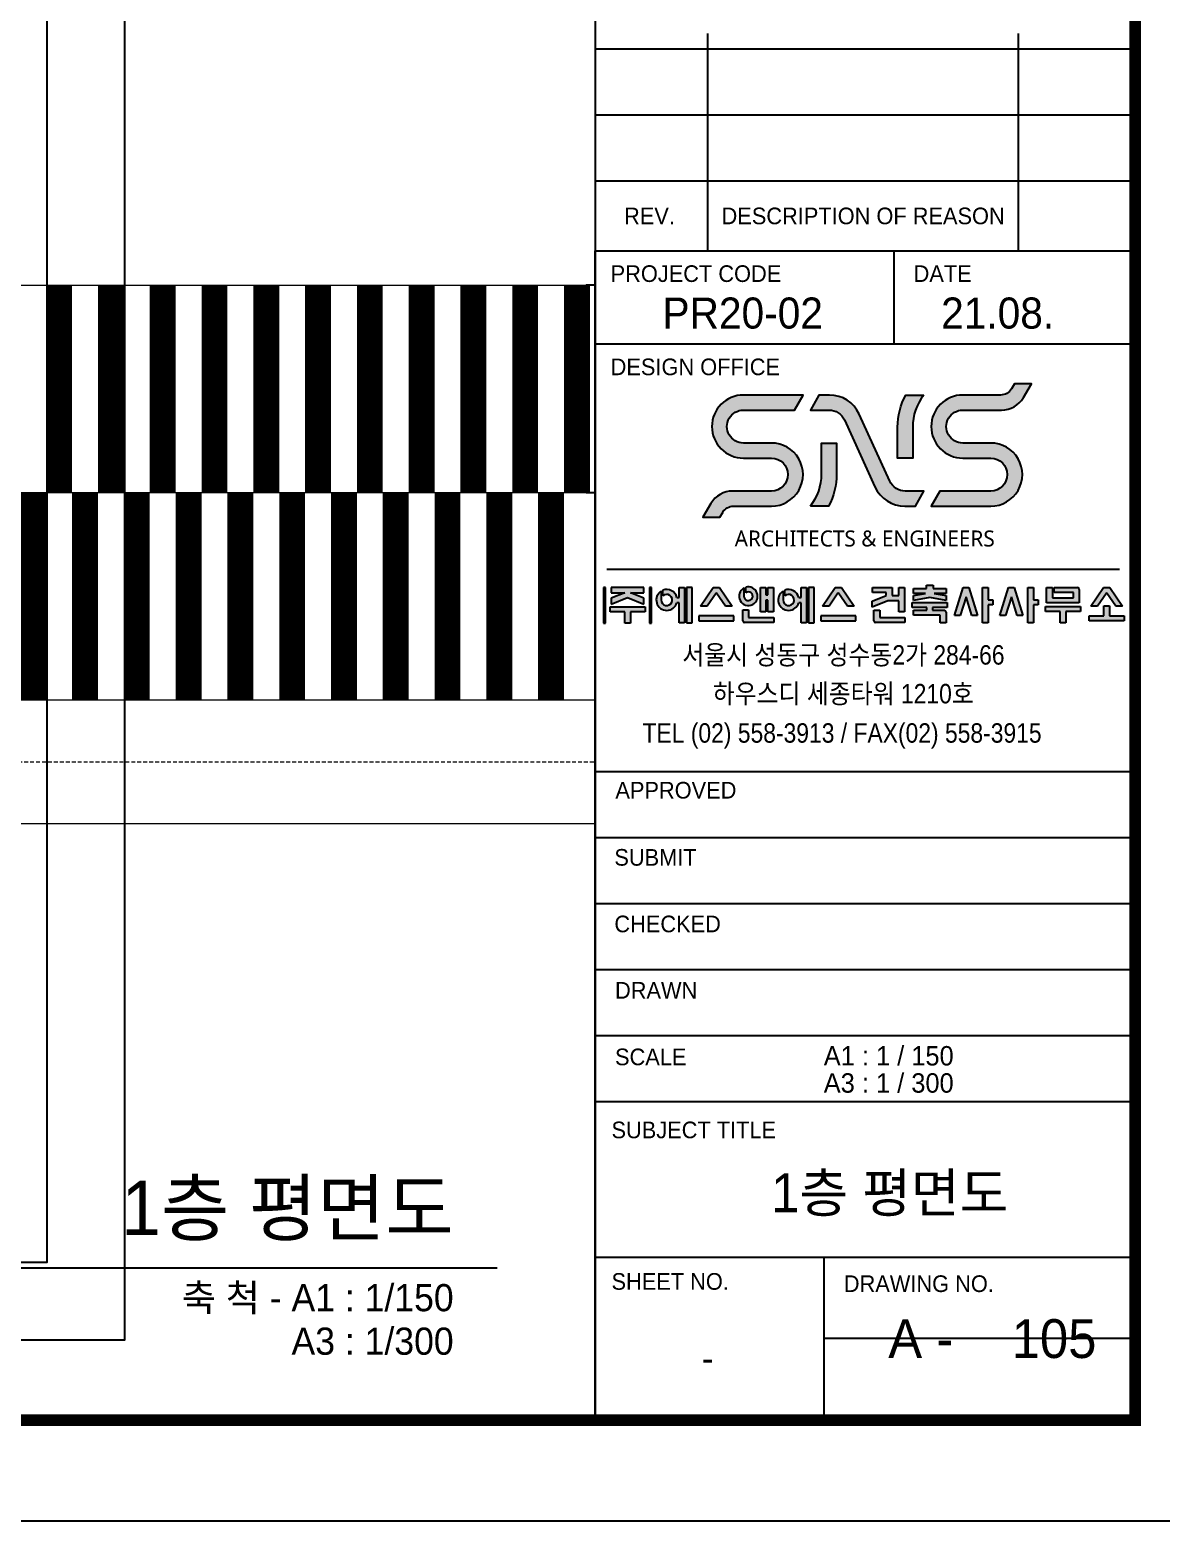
# Model space of a CAD drawing. Header units: millimetres. Extents: x -223175 to 287756, y -120611 to 352956.
# Drawn here: x 185787 to 207632, y 235212 to 264004 of the extents above; entities that cross this region are included whole.
import ezdxf
from ezdxf.enums import TextEntityAlignment as Align

# ---------------------------------------------------------------- set-up
doc = ezdxf.new("R2010")
doc.units = ezdxf.units.MM
doc.header["$LTSCALE"] = 50
doc.linetypes.add('XREF 평면도$0$HID', pattern=[2.3, 1.5, -0.8])
doc.layers.get('DEFPOINTS').update_dxf_attribs({"color": 108})
for name, color, linetype in [('FO_TIT', 2, 'Continuous'), ('FORM$0$F_HAT', 8, 'Continuous'), ('FORM$0$FO_OUT', 1, 'Continuous'), ('FORM$0$FO_TIT', 2, 'Continuous'), ('FORM$0$Form', 7, 'Continuous'), ('FORM$0$TEX', 3, 'Continuous'), ('FORM$0$실-1', 191, 'Continuous'), ('TEX', 3, 'Continuous'), ('TITLE', 3, 'Continuous')]:
    doc.layers.add(name, color=color, linetype=linetype)
for name, color, linetype, lineweight in [('XREF 평면도$0$▶노면표시 - 자전거횡단도(실선)', 7, 'Continuous', 9), ('XREF 평면도$0$▶노면표시 - 자전거횡단도(파선)', 7, 'Continuous', 9), ('XREF 평면도$0$▶노면표시 - 횡단보도(흰색)', 7, 'Continuous', 9)]:
    doc.layers.add(name, color=color, linetype=linetype, lineweight=lineweight)
doc.styles.add('FORM$0$songdoh', font='')
doc.styles.add('FORM$0$돋움', font='gulim.ttc')
doc.styles.add('FORM$0$맑은 고딕', font='malgun.ttf')
doc.styles.add('FORM$0$울릉도L', font='gulim.ttc')
doc.styles.add('돋움', font='gulim.ttc')
doc.styles.get('FORM$0$songdoh').set_extended_font_data('Dotum')

# ---------------------------------------------------------------- blocks, each defined once
blk = doc.blocks.new('FORM')
at = {"layer": 'FORM$0$Form'}
h = blk.add_hatch(color=7, dxfattribs=at)
h.dxf.hatch_style = 1
edge = h.paths.add_edge_path()
edge.add_arc((808.434423710911, 134.7067861273749), 2.11921229388473, 269.9999991839631, 89.99997257946131, ccw=False)
edge.add_line((808.4344236807281, 132.5875738334901), (801.8538544186677, 132.5875738335003))
edge.add_line((801.8538544186677, 132.5875738335003), (800.7676606955093, 130.6450117423642))
edge.add_line((800.7676606955093, 130.6450117423642), (808.4344149755536, 130.6450117424297))
edge.add_arc((808.4344265143263, 134.706786127397), 4.061774384983628, 269.9998372329627, 89.99999811004531)
edge.add_line((808.4344266483077, 138.7685605123806), (804.8294442657605, 138.7685605123754))
edge.add_arc((804.8294335044573, 140.8877728062566), 2.119212293908457, 90.0000269090695, 270.0002909464289, ccw=False)
edge.add_line((804.8294325091653, 143.0069851001651), (809.8217550485961, 143.0069851001701))
edge.add_arc((809.8217550486012, 146.2655662696532), 3.258581169483052, 269.99999999991, 329.4288690156487)
edge.add_line((812.6273882316451, 144.6082269319459), (813.6746040736523, 146.3810102415162))
edge.add_line((813.6746040736523, 146.3810102415162), (811.476444223352, 146.3810102415162))
edge.add_line((811.476444223352, 146.3810102415162), (811.1037941237171, 145.7501681071412))
edge.add_arc((809.7009775321998, 146.5788377759816), 1.629290584730645, 270.00000000009993, 329.42886901596927, ccw=False)
edge.add_line((809.7009775322026, 144.9495471912508), (804.8294350805025, 144.9495471912508))
edge.add_arc((804.8294350805025, 140.8877728062578), 4.061774384993129, 90, 270)
edge.add_line((804.8294350805025, 136.8259984212643), (808.4344247251207, 136.8259984212593))
edge = h.paths.add_edge_path(flags=17)
edge.add_arc((805.0411274380314, 140.8141252724674), 6.663106170091281, 141.6367665546199, 180.000000000001)
edge.add_line((798.3780212679401, 140.8141252724674), (798.3780212679401, 136.8259984212543))
edge.add_line((798.3780212679401, 136.8259984212543), (796.4354724134457, 136.8259984212543))
edge.add_line((796.4354724134457, 136.8259984212543), (796.4354724134457, 140.8141252724674))
edge.add_arc((805.0411274380249, 140.8141252724854), 8.605655024579164, 151.2788648380778, 180, ccw=False)
edge.add_line((797.494235100384, 144.9495471912408), (799.8166399619588, 144.9495471912408))
edge = h.paths.add_edge_path()
edge.add_arc((797.4111034739672, 134.7599612798715), 2.172387446371119, 204.5123914048892, 269.99999999851576, ccw=False)
edge.add_line((795.4345099114987, 133.8586593848559), (791.5029686285684, 142.480697387633))
edge.add_arc((787.6637993268437, 140.7300842960833), 4.219462895157428, 24.5123914061433, 90.00000000007873)
edge.add_line((787.663799326838, 144.9495471912408), (786.2993006498136, 144.9495471912408))
edge.add_line((786.2993006498136, 144.9495471912408), (785.2131069266557, 143.007144509713))
edge.add_line((785.2131069266557, 143.007144509713), (787.6175650270923, 143.007144509713))
edge.add_arc((787.6158056656816, 140.8346136868531), 2.172531535243822, 24.515753537366493, 89.95360067605338, ccw=False)
edge.add_line((789.5924774349578, 141.7360913561135), (793.5243012134586, 133.1137999992022))
edge.add_arc((797.3634424499821, 134.8644746374446), 4.219462895080453, 204.5133099330864, 270.0000000007286)
edge.add_line((797.3634424500358, 130.6450117423642), (798.7304462388007, 130.6450117423642))
edge.add_line((798.7304462388007, 130.6450117423642), (799.8166399619588, 132.5875738335003))
edge.add_line((799.8166399619588, 132.5875738335003), (797.411103473911, 132.5875738335003))
edge = h.paths.add_edge_path(flags=17)
edge.add_arc((779.9886194505832, 134.7804336611475), 6.663106170091297, 321.6367665546165, 359.9999999999978)
edge.add_line((786.6517256206746, 134.7804336611473), (786.6517256206746, 138.7685605123604))
edge.add_line((786.6517256206746, 138.7685605123604), (788.5942744751687, 138.7685605123604))
edge.add_line((788.5942744751687, 138.7685605123604), (788.5942744751687, 134.7804336611473))
edge.add_arc((779.9886194505896, 134.7804336611293), 8.60565502457905, 331.2788648380777, 360, ccw=False)
edge.add_line((787.5355117882305, 130.6450117423742), (785.2131069266557, 130.6450117423742))
edge = h.paths.add_edge_path()
edge.add_line((780.2003222068812, 132.5875738334801), (775.2047666413712, 132.5875738334953))
edge.add_arc((775.2047666413695, 129.328992664025), 3.258581169470177, 89.99999999997002, 149.3874013830196)
edge.add_line((772.4003336869537, 130.988362135304), (771.3506994848892, 129.2144179973027))
edge.add_line((771.3506994848892, 129.2144179973027), (773.5493438295728, 129.2144179973027))
edge.add_line((773.5493438295728, 129.2144179973027), (773.923509479481, 129.8467801668653))
edge.add_arc((775.3257259566777, 129.0170954312), 1.629290584738623, 89.9838461644182, 149.3874013820362, ccw=False)
edge.add_line((775.3261853149777, 130.6463859511834), (780.2003747494584, 130.6450117337806))
edge.add_arc((780.2003534222063, 134.7067861230967), 4.061774389372063, 270.0003008442652, 90.00039846569548)
edge.add_line((780.2003251744406, 138.7685605123704), (776.5953427918935, 138.7685605123654))
edge.add_arc((776.5953320305903, 140.8877728062466), 2.119212293908486, 90.00002690907257, 270.00029094643196, ccw=False)
edge.add_line((776.5953310352982, 143.0069851001547), (783.1759057065688, 143.0071401173295))
edge.add_line((783.1759057065688, 143.0071401173295), (784.2620994297267, 144.9495471912408))
edge.add_line((784.2620994297267, 144.9495471912408), (776.5953336066354, 144.9495471912408))
edge.add_arc((776.5953336066354, 140.8877728062475), 4.061774384993129, 90, 270)
edge.add_line((776.5953336066354, 136.8259984212543), (780.2003231414549, 136.8259984212543))
edge.add_arc((780.2003221812831, 134.7067861273674), 2.119212293887206, 270.00000069208164, 89.99997404045422, ccw=False)
h = blk.add_hatch(color=256, dxfattribs=at)
h.dxf.hatch_style = 1
edge = h.paths.add_edge_path()
edge.add_line((815.6243282661045, 120.1548130346839), (816.3573239024769, 120.1548130346839))
edge.add_line((816.3573239022671, 120.1548130346839), (816.3573239022671, 118.8450337636004))
edge.add_line((816.3573239022671, 118.8450337636486), (819.0970452969211, 118.8450337636486))
edge.add_line((819.0970452970479, 118.8450337636486), (819.0970452970479, 119.5179478845744))
edge.add_line((819.0970452970479, 119.5179478845018), (816.5841969886646, 119.5179478845018))
edge.add_line((816.5841969886634, 119.5179478845018), (816.5841969886634, 120.1548130346603))
edge.add_line((816.5841969886634, 120.1548130346839), (819.6031678471484, 120.1548130346839))
edge.add_arc((819.6031678471164, 119.9279399484424), 0.2268730862305404, 359.9999999900301, 89.99999999003728, ccw=False)
edge.add_line((819.8300409332124, 119.9279399484424), (819.8300409332124, 118.1961522913707))
edge.add_line((819.8300409332124, 118.1961522912995), (815.6243282658929, 118.1961522912995))
edge.add_line((815.6243282661045, 118.1961522912995), (815.6243282661045, 120.1548130346416))
h.paths.add_polyline_path([(821.0965900695528, 115.8649855156261), (821.0965900695528, 116.525883312376), (822.9831526094887, 116.525883312376), (822.9831526094887, 117.8236462590116), (823.7281645676694, 117.8236462590116), (823.7281645676694, 116.525883312376), (825.6027107840956, 116.525883312376), (825.6027107840956, 115.8649855156261)])
h.paths.add_polyline_path([(815.468116081377, 117.0666178721197), (815.468116081377, 117.7275156709568), (819.9742367971149, 117.7275156709568), (819.9742367971149, 117.0666178721197), (818.0996905794938, 117.0666178721197), (818.0996905794938, 115.6246590420635), (817.3546786210127, 115.6246590420635), (817.3546786210127, 117.0666178721197)])
h.paths.add_polyline_path([(822.1596047279445, 117.7875972881918), (821.3008675414521, 117.7875972881918), (822.9350873211233, 120.1668293590872), (823.7521972096175, 120.1668293590872), (825.3864169889904, 117.7875972881918), (824.527679802798, 117.7875972881918), (823.3796558541263, 119.4589853298683), (823.3076286766128, 119.4589853298683)])
h.paths.add_polyline_path([(813.1915100091911, 115.6246590420635), (813.1915100091911, 120.1548130346839), (813.9365219676702, 120.1548130346839), (813.9365219676702, 118.5926909679195), (814.549354384265, 118.5926909679195), (814.549354384265, 117.9317931714661), (813.9365219676702, 117.9317931714661), (813.9365219676702, 115.6246590420635)])
h.paths.add_polyline_path([(810.3390103921474, 116.5499159586461), (809.5986297586743, 116.5499159586461), (810.7041313746787, 120.1548130346839), (811.4611596542774, 120.1548130346839), (812.5666612702818, 116.5499159586461), (811.8262806365083, 116.5499159586461), (811.0826455143298, 118.9748134334402)])
h.paths.add_polyline_path([(807.355820803662, 115.6246590420635), (807.355820803662, 120.1548130346839), (808.1008327621413, 120.1548130346839), (808.1008327621413, 118.5926909679195), (808.7136651787359, 118.5926909679195), (808.7136651787359, 117.9317931714661), (808.1008327621413, 117.9317931714661), (808.1008327621413, 115.6246590420635)])
h.paths.add_polyline_path([(804.5033211869205, 116.5499159586461), (803.7629405528505, 116.5499159586461), (804.8684421694462, 120.1548130346839), (805.6254704487538, 120.1548130346839), (806.7309720647527, 116.5499159586461), (805.990591430983, 116.5499159586461), (805.246956309099, 118.9748134334402)])
edge = h.paths.add_edge_path()
edge.add_line((798.3195467302386, 117.583319787683), (798.3195467302386, 118.2442175842555))
edge.add_line((798.3195467302386, 118.2442175844328), (802.8256674449631, 118.2442175844328))
edge.add_line((802.8256674447867, 118.2442175844328), (802.8256674447867, 117.583319787861))
edge.add_line((802.8256674447867, 117.583319787683), (800.9511212271966, 117.583319787683))
edge.add_line((800.9511212271656, 117.583319787683), (800.9511212271656, 117.2348464040133))
edge.add_line((800.9511212271656, 117.2348464040476), (802.4545984958921, 117.2348464040476))
edge.add_arc((802.4545984959815, 117.0079733178025), 0.2268730862700181, 359.9999999999857, 90, ccw=False)
edge.add_line((802.6814715820757, 117.0079733178025), (802.6814715820757, 115.6246590421867))
edge.add_line((802.6814715820757, 115.6246590420635), (801.9244433015824, 115.6246590420635))
edge.add_line((801.9244433015765, 115.6246590420635), (801.9244433015765, 116.5979812538308))
edge.add_line((801.9244433015765, 116.5979812538656), (798.4757589148306, 116.5979812538656))
edge.add_line((798.4757589149676, 116.5979812538656), (798.4757589149676, 117.2348464039844))
edge.add_line((798.4757589149676, 117.2348464040476), (800.2061092698054, 117.2348464040476))
edge.add_line((800.2061092698777, 117.2348464040476), (800.2061092698777, 117.583319787718))
edge.add_line((800.2061092698777, 117.583319787683), (798.3195467301476, 117.583319787683))
h.paths.add_polyline_path([(798.4757589146693, 118.4965603798655), (798.4757589146693, 119.1454418544481), (800.0138481191016, 119.4218172964472), (798.4757589149676, 119.4218172964472), (798.4757589149676, 120.0586824466293), (800.1580439818091, 120.0586824466293), (800.1580439818091, 120.4792537719031), (800.9991865155307, 120.4792537719031), (800.9991865155307, 120.0586824466293), (802.6814715820757, 120.0586824466293), (802.6814715820757, 119.4218172964472), (801.1313660562237, 119.4218172964472), (802.6814715820757, 119.1454418544481), (802.6814715820757, 118.4965603798655), (800.578615248519, 118.8714883050354)])
edge = h.paths.add_edge_path()
edge.add_line((793.3855264383756, 117.2468627284486), (794.1305383968881, 117.2468627284486))
edge.add_line((794.1305383968548, 117.2468627284486), (794.1305383968548, 116.3095894874077))
edge.add_line((794.1305383968548, 116.3095894874664), (797.3749453116532, 116.3095894874664))
edge.add_line((797.3749453118627, 116.3095894874664), (797.3749453118627, 115.6486916909334))
edge.add_line((797.3749453118627, 115.6486916910139), (793.6123995248225, 115.6486916910139))
edge.add_arc((793.6123995247682, 115.8755647771079), 0.2268730862701176, 180.000000000018, 270.0000000000287, ccw=False)
edge.add_line((793.3855264383756, 115.8755647771079), (793.3855264383756, 117.2468627284109))
h.paths.add_polyline_path([(793.2052816096176, 119.5299642089028), (793.2052816096176, 120.1548130346839), (795.7407255321933, 120.1548130346839), (795.7407255321933, 119.1334255300478), (796.5938843870364, 119.1334255300478), (796.5938843870364, 120.1548130346839), (797.3388963455154, 120.1548130346839), (797.3388963455154, 117.0546015501038), (796.5938843870364, 117.0546015501038), (796.5938843870364, 118.4725277335972), (795.1706196505012, 118.4725277335972), (793.1452000004257, 117.6343719524173), (793.1452000004257, 118.4004297919594), (794.9476482865404, 119.1463159352547), (794.9476482865404, 119.5299642089028)])
h.paths.add_polyline_path([(764.5211262762742, 115.6006263957941), (764.7604849377485, 115.6006263957941), (764.7604849377485, 120.1548130346839), (764.5211262762742, 120.1548130346839)])
h.paths.add_polyline_path([(758.596913389284, 115.6006263957941), (758.8362720507567, 115.6006263957941), (758.8362720507567, 120.1548130346839), (758.596913389284, 120.1548130346839)])
edge = h.paths.add_edge_path()
edge.add_line((776.6615558672174, 120.1097217115778), (776.6615558672174, 119.0556190138695))
edge.add_arc((777.2242011207555, 119.0556190140564), 0.562645253809819, 180, 126.6392139438306)
edge.add_line((776.8884289533098, 119.5070907552558), (776.8884289533098, 120.2023357316334))
edge.add_arc((777.2242011210539, 119.0556190140564), 1.194864920823407, 298.091829024044, 106.32065260558309, ccw=False)
edge.add_arc((777.2242011210539, 119.0556190140564), 1.194864920821188, 118.091829023316, 298.091829023316, ccw=False)
edge = h.paths.add_edge_path()
edge.add_line((766.0055899441459, 119.7067906263489), (766.0055899441459, 118.5655731477618))
edge.add_arc((766.7194839224403, 118.5655731476863), 0.7138939780434157, 180, 133.0160645617395)
edge.add_line((766.2324630305384, 119.0875456209499), (766.2324630305384, 119.8204964904464))
edge.add_arc((766.7194839224403, 118.5655731476863), 1.346113644959541, 14.610038853067522, 111.21064329491429, ccw=False)
edge.add_line((768.0220709693631, 118.905115383269), (768.3344953387511, 118.905115383269))
edge.add_line((768.3344953388159, 118.905115383269), (768.3344953388159, 120.1548130347614))
edge.add_line((768.3344953388159, 120.1548130346839), (769.0194256868665, 120.1548130346839))
edge.add_line((769.0194256869154, 120.1548130346839), (769.0194256869154, 115.6246590421988))
edge.add_line((769.0194256869154, 115.6246590420635), (768.3344953388648, 115.6246590420635))
edge.add_line((768.3344953388159, 115.6246590420635), (768.3344953388159, 118.2081686133458))
edge.add_line((768.3344953388159, 118.2081686134654), (768.0172835770538, 118.2081686134654))
edge.add_arc((766.719483922142, 118.5655731476863), 1.346113644997298, 122.0282327019338, 344.60283341967113, ccw=False)
h.paths.add_polyline_path([(769.2837847691962, 115.6246590420635), (769.9927477613302, 115.6246590420635), (769.9927477613302, 120.1548130346839), (769.2837847691962, 120.1548130346839)])
edge = h.paths.add_edge_path()
edge.add_line((781.697069814819, 119.7067906263489), (781.697069814819, 118.5655731477618))
edge.add_arc((782.4109637931188, 118.5655731476863), 0.7138939780433016, 180, 133.0160645617395)
edge.add_line((781.9239429012133, 119.0875456209499), (781.9239429012133, 119.8204964904464))
edge.add_arc((782.4109637931188, 118.5655731476863), 1.346113644959676, 14.61003885307042, 111.21064329491739, ccw=False)
edge.add_line((783.713550840038, 118.905115383269), (784.025975209426, 118.905115383269))
edge.add_line((784.0259752094927, 118.905115383269), (784.0259752094927, 120.1548130347614))
edge.add_line((784.0259752094927, 120.1548130346839), (784.7109055575432, 120.1548130346839))
edge.add_line((784.7109055575938, 120.1548130346839), (784.7109055575938, 115.6246590421988))
edge.add_line((784.7109055575938, 115.6246590420635), (784.0259752095444, 115.6246590420635))
edge.add_line((784.0259752094927, 115.6246590420635), (784.0259752094927, 118.2081686133458))
edge.add_line((784.0259752094927, 118.2081686134654), (783.7087634478097, 118.2081686134654))
edge.add_arc((782.4109637931188, 118.5655731476863), 1.346113645031253, 122.02823270301059, 344.60283342074734, ccw=False)
h.paths.add_polyline_path([(787.6141732669066, 117.7875972881918), (786.7554360804143, 117.7875972881918), (788.3896558600854, 120.1668293590872), (789.2067657485815, 120.1668293590872), (790.8409855282508, 117.7875972881918), (789.9822483417585, 117.7875972881918), (788.8342243930884, 119.4589853298683), (788.762197215875, 119.4589853298683)])
h.paths.add_polyline_path([(786.5511586073254, 115.8649855159242), (791.0572793233596, 115.8649855159242), (791.0572793233596, 116.525883312376), (786.5511586073254, 116.525883312376)])
h.paths.add_polyline_path([(784.9752646398729, 115.6246590420635), (785.6842276320049, 115.6246590420635), (785.6842276320049, 120.1548130346839), (784.9752646398729, 120.1548130346839)])
h.paths.add_polyline_path([(778.7875924390747, 117.0546015501038), (778.7875924390747, 120.1548130346839), (779.4725227871742, 120.1548130346839), (779.4725227871742, 119.2295561204867), (779.7488981914713, 119.2295561204867), (779.7488981914713, 120.1548130346839), (780.457861183605, 120.1548130346839), (780.457861183605, 117.0546015501038), (779.7488981914713, 117.0546015501038), (779.7488981914713, 118.5446256750852), (779.4725227871742, 118.5446256750852), (779.4725227871742, 117.0546015501038)])
edge = h.paths.add_edge_path()
edge.add_line((776.5165075984778, 117.2949280212836), (777.2615195569113, 117.2949280212836))
edge.add_line((777.2615195569589, 117.2949280212836), (777.2615195569589, 116.3095894874953))
edge.add_line((777.2615195569589, 116.3095894874664), (780.5059264706501, 116.3095894874664))
edge.add_line((780.5059264707752, 116.3095894874664), (780.5059264707752, 115.6486916908937))
edge.add_line((780.5059264707752, 115.6486916910139), (776.7433806848421, 115.6486916910139))
edge.add_arc((776.743380684874, 115.8755647771079), 0.2268730862108015, 179.9999999950151, 269.99999999500426, ccw=False)
edge.add_line((776.5165075984778, 115.8755647771079), (776.5165075984778, 117.2949280212372))
h.paths.add_polyline_path([(770.8596787369453, 115.8649855159242), (775.3657994517862, 115.8649855159242), (775.3657994517862, 116.525883312376), (770.8596787369453, 116.525883312376)])
h.paths.add_polyline_path([(771.0639562088464, 117.7875972881918), (772.6981759882175, 120.1668293590872), (773.5152858770098, 120.1668293590872), (775.1495056563826, 117.7875972881918), (774.2907684698903, 117.7875972881918), (773.1427445212221, 119.4589853298683), (773.0707173440069, 119.4589853298683), (771.9226933953369, 117.7875972881918)])
h.paths.add_polyline_path([(759.5758428305589, 118.0477038633842), (761.6786991638138, 118.8800846128186), (763.7815554967701, 118.0477038633842), (763.7815554967701, 118.8089847928302), (762.051205142755, 119.4939152382342), (763.7815554979634, 119.4939152382342), (763.7815554979634, 120.1548130346839), (759.5758428305589, 120.1548130346839), (759.5758428305589, 119.4939152382342), (761.3061931842741, 119.4939152382342), (759.5758428305589, 118.8089847928302)])
h.paths.add_polyline_path([(759.4316469678497, 117.7034830246896), (763.9377676826908, 117.7034830246896), (763.9377676826908, 117.0425852255541), (762.051205142755, 117.0425852255541), (762.051205142755, 115.6006263957941), (761.3061931842741, 115.6006263957941), (761.3061931842741, 117.0425852255541), (759.4316469678497, 117.0425852255541)])
edge = h.paths.add_edge_path(flags=17)
edge.add_line((758.596913389284, 120.1548130346839), (758.8362720507254, 120.1548130346839))
at = {"color": 4}
for p, q in [((827.0000000481368, 521.0000000338182), (827.0000000488973, 163.4999999999993)), ((787.0000000488972, 12.99999999999932), (787.0000000488972, 33.99999999999932))]:
    blk.add_line(p, q, dxfattribs=at)
at = {"color": 4, "linetype": 'Continuous'}
for p, q in [((772.0000000488936, 163.4999999999993), (772.0000000488936, 191.4999999999995)), ((812.0000000488935, 163.4999999999993), (812.0000000488935, 191.4999999999995)), ((757.5000000488953, 189.4999999999995), (827.0000000488973, 189.4999999999995)), ((757.5000000488953, 180.9999999999995), (827.0000000488973, 180.9999999999995)), ((757.5000000488953, 172.4999999999993), (827.0000000488973, 172.4999999999993)), ((796.0000000488936, 151.4999999999993), (796.0000000488936, 163.4999999999993)), ((757.5000000488953, 87.99999999999932), (827.0000000488973, 87.99999999999932)), ((757.5000000488953, 79.49999999999886), (827.0000000488973, 79.49999999999886)), ((757.5000000488953, 79.49999999999886), (827.0000000488973, 79.49999999999886)), ((757.5000000488953, 70.99999999999932), (827.0000000488973, 70.99999999999932)), ((757.5000000488953, 70.99999999999932), (827.0000000488973, 70.99999999999932)), ((757.5000000488953, 62.49999999999932), (827.0000000488973, 62.49999999999932)), ((757.5000000488953, 53.99999999999932), (827.0000000488973, 53.99999999999932)), ((757.5000000488953, 33.99999999999932), (827.0000000488973, 33.99999999999932))]:
    blk.add_line(p, q, dxfattribs=at)
at = {"color": 2, "linetype": 'Continuous'}
for p, q in [((757.5000000488953, 12.99999999999932), (757.5000000488953, 163.4999999999993)), ((757.5000000488953, 163.4999999999993), (827.0000000488973, 163.4999999999993)), ((827.0000000488973, 12.99999999999932), (827.0000000488973, 163.4999999999993)), ((757.5000000488953, 12.99999999999932), (827.0000000488973, 12.99999999999932))]:
    blk.add_line(p, q, dxfattribs=at)
at = {"color": 2}
for p, q in [((827.0000000488973, 151.4999999999993), (757.5000000488953, 151.4999999999993)), ((757.5000000488953, 96.49999999999932), (827.0000000488973, 96.49999999999932))]:
    blk.add_line(p, q, dxfattribs=at)
blk.add_line((825.0000000481589, 122.5000000003165), (759.0000000488808, 122.5000000003165))
at = {"color": 4}
blk.add_lwpolyline([(32.00000000186267, 581.0000000338182), (757.5000000488953, 581.0000000338182), (757.5000000488953, 13.00000000075602), (32.00000000186267, 13.00000000075602), (32.00000000186267, 581.0000000338182)], dxfattribs=at)
at = {"layer": 'DEFPOINTS'}
blk.add_line((827.0000000488973, 23.49999999999932), (787.0000000488972, 23.49999999999932), dxfattribs=at)
at = {"layer": 'DEFPOINTS', "ltscale": 0.3}
blk.add_lwpolyline([(32.00000000186267, 581.0000000338182), (827.0000000481368, 581.0000000338182), (827.0000000481368, 13.00000000075602), (32.00000000186267, 13.00000000075602)], close=True, dxfattribs=at)
at = {"layer": 'FORM$0$F_HAT'}
for p, q in [((758.596913389284, 120.154813034683), (758.8362720507567, 120.154813034683)), ((758.8362720507567, 120.154813034683), (758.596913389284, 120.154813034683)), ((758.596913389284, 120.154813034683), (758.596913389284, 115.6006263957913)), ((758.8362720507567, 115.6006263957913), (758.8362720507567, 120.154813034683)), ((763.7815554979634, 120.154813034683), (759.5758428305589, 120.154813034683)), ((759.5758428305589, 120.154813034683), (759.5758428305589, 119.4939152382301)), ((759.5758428305589, 119.4939152382301), (761.3061931842741, 119.4939152382301)), ((761.3061931842741, 119.4939152382301), (759.5758428305589, 118.8089847928281)), ((763.7815554967701, 118.8089847928281), (762.051205142755, 119.4939152382301)), ((762.051205142755, 119.4939152382301), (763.7815554979634, 119.4939152382301)), ((763.7815554979634, 119.4939152382301), (763.7815554979634, 120.154813034683)), ((764.7604849377485, 120.154813034683), (764.5211262762742, 120.154813034683)), ((764.5211262762742, 120.154813034683), (764.5211262762742, 115.6006263957913)), ((764.7604849377485, 115.6006263957913), (764.7604849377485, 120.154813034683)), ((766.0055899441459, 119.7067906263469), (766.0055899441459, 118.5655731476825)), ((766.2324630305384, 119.0875456209476), (766.2324630305384, 119.8204964904482)), ((768.3344953388159, 118.905115383267), (768.3344953388159, 120.154813034683)), ((768.3344953388159, 120.154813034683), (769.0194256869154, 120.154813034683)), ((769.0194256869154, 120.154813034683), (769.0194256869154, 115.6246590420599)), ((769.9927477613302, 120.154813034683), (769.2837847691962, 120.154813034683)), ((769.2837847691962, 120.154813034683), (769.2837847691962, 115.6246590420599)), ((769.9927477613302, 115.6246590420599), (769.9927477613302, 120.154813034683)), ((771.0639562088464, 117.7875972881911), (772.6981759882175, 120.1668293590842)), ((773.0707173440069, 119.4589853298662), (771.9226933953369, 117.7875972881911)), ((772.6981759882175, 120.1668293590842), (773.5152858770098, 120.1668293590842)), ((773.1427445212221, 119.4589853298662), (773.0707173440069, 119.4589853298662)), ((774.2907684698903, 117.7875972881911), (773.1427445212221, 119.4589853298662)), ((773.5152858770098, 120.1668293590842), (775.1495056563826, 117.7875972881911)), ((776.6615558672174, 120.1097217115755), (776.6615558672174, 119.0556190140542)), ((776.8884289533098, 119.5070907552545), (776.8884289533098, 120.2023357315366)), ((778.7875924390747, 117.0546015501016), (778.7875924390747, 120.154813034683)), ((778.7875924390747, 120.154813034683), (779.4725227871742, 120.154813034683)), ((779.4725227871742, 120.154813034683), (779.4725227871742, 119.2295561204844)), ((779.4725227871742, 119.2295561204844), (779.7488981914713, 119.2295561204844)), ((779.7488981914713, 119.2295561204844), (779.7488981914713, 120.154813034683)), ((779.7488981914713, 120.154813034683), (780.457861183605, 120.154813034683)), ((780.457861183605, 120.154813034683), (780.457861183605, 117.0546015501016)), ((781.697069814819, 119.7067906263469), (781.697069814819, 118.5655731476825)), ((781.9239429012133, 119.0875456209476), (781.9239429012133, 119.8204964904482)), ((784.0259752094927, 118.905115383267), (784.0259752094927, 120.154813034683)), ((784.0259752094927, 120.154813034683), (784.7109055575938, 120.154813034683)), ((784.7109055575938, 120.154813034683), (784.7109055575938, 115.6246590420599)), ((785.6842276320049, 120.154813034683), (784.9752646398729, 120.154813034683)), ((784.9752646398729, 120.154813034683), (784.9752646398729, 115.6246590420599)), ((785.6842276320049, 115.6246590420599), (785.6842276320049, 120.154813034683)), ((786.7554360804143, 117.7875972881911), (788.3896558600854, 120.1668293590842)), ((788.762197215875, 119.4589853298662), (787.6141732669066, 117.7875972881911)), ((788.3896558600854, 120.1668293590842), (789.2067657485815, 120.1668293590842)), ((788.8342243930884, 119.4589853298662), (788.762197215875, 119.4589853298662)), ((789.9822483417585, 117.7875972881911), (788.8342243930884, 119.4589853298662)), ((789.2067657485815, 120.1668293590842), (790.8409855282508, 117.7875972881911)), ((793.1452000004257, 118.4004297919566), (794.9476482865404, 119.1463159352536)), ((793.2052816096176, 119.5299642089008), (793.2052816096176, 120.154813034683)), ((793.2052816096176, 120.154813034683), (795.7407255321933, 120.154813034683)), ((794.9476482865404, 119.5299642089008), (793.2052816096176, 119.5299642089008)), ((794.9476482865404, 119.1463159352536), (794.9476482865404, 119.5299642089008)), ((795.7407255321933, 120.154813034683), (795.7407255321933, 119.1334255300455)), ((795.7407255321933, 119.1334255300455), (796.5938843870364, 119.1334255300455)), ((796.5938843870364, 119.1334255300455), (796.5938843870364, 120.154813034683)), ((796.5938843870364, 120.154813034683), (797.3388963455154, 120.154813034683)), ((797.3388963455154, 120.154813034683), (797.3388963455154, 117.0546015501016)), ((798.4757589149676, 119.4218172964452), (798.4757589149676, 120.0586824466284)), ((798.4757589149676, 120.0586824466284), (800.1580439818091, 120.0586824466284)), ((798.4757589146693, 119.1454418544467), (800.0138481191016, 119.4218172964452)), ((800.0138481191016, 119.4218172964452), (798.4757589149676, 119.4218172964452)), ((798.4757589146693, 118.4965603798621), (798.4757589146693, 119.1454418544467)), ((800.1580439818091, 120.0586824466284), (800.1580439818091, 120.4792537719011)), ((800.1580439818091, 120.4792537719011), (800.9991865155307, 120.4792537719011)), ((800.9991865155307, 120.4792537719011), (800.9991865155307, 120.0586824466284)), ((800.9991865155307, 120.0586824466284), (802.6814715820757, 120.0586824466284)), ((802.6814715820757, 119.4218172964452), (801.1313660562237, 119.4218172964452)), ((801.1313660562237, 119.4218172964452), (802.6814715820757, 119.1454418544467)), ((802.6814715820757, 120.0586824466284), (802.6814715820757, 119.4218172964452)), ((802.6814715820757, 119.1454418544467), (802.6814715820757, 118.4965603798621)), ((803.7629405528505, 116.5499159586423), (804.8684421694462, 120.154813034683)), ((804.8684421694462, 120.154813034683), (805.6254704487538, 120.154813034683)), ((805.6254704487538, 120.154813034683), (806.7309720647527, 116.5499159586423)), ((807.355820803662, 115.6246590420599), (807.355820803662, 120.154813034683)), ((807.355820803662, 120.154813034683), (808.1008327621413, 120.154813034683)), ((808.1008327621413, 120.154813034683), (808.1008327621413, 118.5926909679167)), ((809.5986297586743, 116.5499159586423), (810.7041313746787, 120.154813034683)), ((810.7041313746787, 120.154813034683), (811.4611596542774, 120.154813034683)), ((811.4611596542774, 120.154813034683), (812.5666612702818, 116.5499159586423)), ((813.1915100091911, 115.6246590420599), (813.1915100091911, 120.154813034683)), ((813.1915100091911, 120.154813034683), (813.9365219676702, 120.154813034683)), ((813.9365219676702, 120.154813034683), (813.9365219676702, 118.5926909679167)), ((815.6243282661045, 120.154813034683), (816.3573239022671, 120.154813034683)), ((815.6243282661045, 118.1961522912975), (815.6243282661045, 120.154813034683)), ((816.3573239022671, 120.154813034683), (816.3573239022671, 118.8450337636466)), ((816.5841969886634, 119.5179478844996), (816.5841969886634, 120.154813034683)), ((816.5841969886634, 120.154813034683), (819.6031678471164, 120.154813034683)), ((819.0970452970479, 119.5179478844996), (816.5841969886634, 119.5179478844996)), ((819.0970452970479, 118.8450337636466), (819.0970452970479, 119.5179478844996)), ((819.8300409332124, 119.9279399484394), (819.8300409332124, 118.1961522912975)), ((821.3008675414521, 117.7875972881911), (822.9350873211233, 120.1668293590842)), ((823.3076286766128, 119.4589853298662), (822.1596047279445, 117.7875972881911)), ((822.9350873211233, 120.1668293590842), (823.7521972096175, 120.1668293590842)), ((823.3796558541263, 119.4589853298662), (823.3076286766128, 119.4589853298662)), ((824.527679802798, 117.7875972881911), (823.3796558541263, 119.4589853298662)), ((823.7521972096175, 120.1668293590842), (825.3864169889904, 117.7875972881911)), ((759.4316469678497, 117.7034830246855), (763.9377676826908, 117.7034830246855)), ((759.4316469678497, 117.0425852255519), (759.4316469678497, 117.7034830246855)), ((759.5758428305589, 118.0477038633821), (761.6786991638138, 118.8800846128158)), ((759.5758428305589, 118.8089847928281), (759.5758428305589, 118.0477038633821)), ((761.6786991638138, 118.8800846128158), (763.7815554967701, 118.0477038633821)), ((763.7815554967701, 118.0477038633821), (763.7815554967701, 118.8089847928281)), ((763.9377676826908, 117.7034830246855), (763.9377676826908, 117.0425852255519)), ((768.3344953388159, 118.2081686134632), (768.0172835773419, 118.2081686134632)), ((768.0220709693631, 118.905115383267), (768.3344953388159, 118.905115383267)), ((768.3344953388159, 115.6246590420599), (768.3344953388159, 118.2081686134632)), ((771.9226933953369, 117.7875972881911), (771.0639562088464, 117.7875972881911)), ((775.1495056563826, 117.7875972881911), (774.2907684698903, 117.7875972881911)), ((776.5165075984778, 117.2949280212813), (777.2615195569589, 117.2949280212813)), ((776.5165075984778, 115.8755647771059), (776.5165075984778, 117.2949280212813)), ((777.2615195569589, 117.2949280212813), (777.2615195569589, 116.3095894874625)), ((779.7488981914713, 118.5446256750818), (779.4725227871742, 118.5446256750818)), ((779.4725227871742, 118.5446256750818), (779.4725227871742, 117.0546015501016)), ((779.7488981914713, 117.0546015501016), (779.7488981914713, 118.5446256750818)), ((784.0259752094927, 118.2081686134632), (783.708763447722, 118.2081686134632)), ((783.713550840038, 118.905115383267), (784.0259752094927, 118.905115383267)), ((784.0259752094927, 115.6246590420599), (784.0259752094927, 118.2081686134632)), ((787.6141732669066, 117.7875972881911), (786.7554360804143, 117.7875972881911)), ((790.8409855282508, 117.7875972881911), (789.9822483417585, 117.7875972881911)), ((795.1706196505012, 118.4725277335938), (793.1452000004257, 117.6343719524143)), ((793.1452000004257, 117.6343719524143), (793.1452000004257, 118.4004297919566)), ((793.3855264383756, 117.2468627284454), (794.1305383968548, 117.2468627284454)), ((793.3855264383756, 115.8755647771059), (793.3855264383756, 117.2468627284454)), ((794.1305383968548, 117.2468627284454), (794.1305383968548, 116.3095894874625)), ((796.5938843870364, 118.4725277335938), (795.1706196505012, 118.4725277335938)), ((796.5938843870364, 117.0546015501016), (796.5938843870364, 118.4725277335938)), ((798.3195467302386, 117.5833197876809), (798.3195467302386, 118.2442175844308)), ((798.3195467302386, 118.2442175844308), (802.8256674447867, 118.2442175844308)), ((800.2061092698777, 117.5833197876809), (798.3195467302386, 117.5833197876809)), ((800.578615248519, 118.8714883050313), (798.4757589146693, 118.4965603798621)), ((798.4757589149676, 116.5979812538615), (798.4757589149676, 117.2348464040454)), ((798.4757589149676, 117.2348464040454), (800.2061092698777, 117.2348464040454)), ((800.2061092698777, 117.2348464040454), (800.2061092698777, 117.5833197876809)), ((802.6814715820757, 118.4965603798621), (800.578615248519, 118.8714883050313)), ((802.8256674447867, 117.5833197876809), (800.9511212271656, 117.5833197876809)), ((800.9511212271656, 117.5833197876809), (800.9511212271656, 117.2348464040454)), ((800.9511212271656, 117.2348464040454), (802.4545984959815, 117.2348464040454)), ((802.8256674447867, 118.2442175844308), (802.8256674447867, 117.5833197876809)), ((805.246956309099, 118.9748134334382), (804.5033211869205, 116.5499159586423)), ((805.990591430983, 116.5499159586423), (805.246956309099, 118.9748134334382)), ((808.1008327621413, 118.5926909679167), (808.7136651787359, 118.5926909679167)), ((808.7136651787359, 117.9317931714647), (808.1008327621413, 117.9317931714647)), ((808.1008327621413, 117.9317931714647), (808.1008327621413, 115.6246590420599)), ((808.7136651787359, 118.5926909679167), (808.7136651787359, 117.9317931714647)), ((811.0826455143298, 118.9748134334382), (810.3390103921474, 116.5499159586423)), ((811.8262806365083, 116.5499159586423), (811.0826455143298, 118.9748134334382)), ((813.9365219676702, 118.5926909679167), (814.549354384265, 118.5926909679167)), ((814.549354384265, 117.9317931714647), (813.9365219676702, 117.9317931714647)), ((813.9365219676702, 117.9317931714647), (813.9365219676702, 115.6246590420599)), ((814.549354384265, 118.5926909679167), (814.549354384265, 117.9317931714647)), ((815.468116081377, 117.0666178721183), (815.468116081377, 117.7275156709545)), ((815.468116081377, 117.7275156709545), (819.9742367971149, 117.7275156709545)), ((819.8300409332124, 118.1961522912975), (815.6243282661045, 118.1961522912975)), ((816.3573239022671, 118.8450337636466), (819.0970452970479, 118.8450337636466)), ((819.9742367971149, 117.7275156709545), (819.9742367971149, 117.0666178721183)), ((822.1596047279445, 117.7875972881911), (821.3008675414521, 117.7875972881911)), ((822.9831526094887, 116.5258833123739), (822.9831526094887, 117.8236462590091)), ((822.9831526094887, 117.8236462590091), (823.7281645676694, 117.8236462590091)), ((823.7281645676694, 117.8236462590091), (823.7281645676694, 116.5258833123739)), ((825.3864169889904, 117.7875972881911), (824.527679802798, 117.7875972881911)), ((758.596913389284, 115.6006263957913), (758.8362720507567, 115.6006263957913)), ((761.3061931842741, 117.0425852255519), (759.4316469678497, 117.0425852255519)), ((761.3061931842741, 115.6006263957913), (761.3061931842741, 117.0425852255519)), ((762.051205142755, 115.6006263957913), (761.3061931842741, 115.6006263957913)), ((763.9377676826908, 117.0425852255519), (762.051205142755, 117.0425852255519)), ((762.051205142755, 117.0425852255519), (762.051205142755, 115.6006263957913)), ((764.5211262762742, 115.6006263957913), (764.7604849377485, 115.6006263957913)), ((769.0194256869154, 115.6246590420599), (768.3344953388159, 115.6246590420599)), ((769.2837847691962, 115.6246590420599), (769.9927477613302, 115.6246590420599)), ((775.3657994517862, 116.5258833123739), (770.8596787369453, 116.5258833123739)), ((770.8596787369453, 116.5258833123739), (770.8596787369453, 115.8649855159219)), ((770.8596787369453, 115.8649855159219), (775.3657994517862, 115.8649855159219)), ((775.3657994517862, 115.8649855159219), (775.3657994517862, 116.5258833123739)), ((780.5059264707752, 115.6486916910114), (776.743380684874, 115.6486916910114)), ((777.2615195569589, 116.3095894874625), (780.5059264707752, 116.3095894874625)), ((779.4725227871742, 117.0546015501016), (778.7875924390747, 117.0546015501016)), ((780.457861183605, 117.0546015501016), (779.7488981914713, 117.0546015501016)), ((780.5059264707752, 116.3095894874625), (780.5059264707752, 115.6486916910114)), ((784.7109055575938, 115.6246590420599), (784.0259752094927, 115.6246590420599)), ((784.9752646398729, 115.6246590420599), (785.6842276320049, 115.6246590420599)), ((791.0572793233596, 116.5258833123739), (786.5511586073254, 116.5258833123739)), ((786.5511586073254, 116.5258833123739), (786.5511586073254, 115.8649855159219)), ((786.5511586073254, 115.8649855159219), (791.0572793233596, 115.8649855159219)), ((791.0572793233596, 115.8649855159219), (791.0572793233596, 116.5258833123739)), ((797.3749453118627, 115.6486916910114), (793.6123995247682, 115.6486916910114)), ((794.1305383968548, 116.3095894874625), (797.3749453118627, 116.3095894874625)), ((797.3388963455154, 117.0546015501016), (796.5938843870364, 117.0546015501016)), ((797.3749453118627, 116.3095894874625), (797.3749453118627, 115.6486916910114)), ((801.9244433015765, 116.5979812538615), (798.4757589149676, 116.5979812538615)), ((801.9244433015765, 115.6246590420599), (801.9244433015765, 116.5979812538615)), ((802.6814715820757, 115.6246590420599), (801.9244433015765, 115.6246590420599)), ((802.6814715820757, 117.0079733178018), (802.6814715820757, 115.6246590420599)), ((804.5033211869205, 116.5499159586423), (803.7629405528505, 116.5499159586423)), ((806.7309720647527, 116.5499159586423), (805.990591430983, 116.5499159586423)), ((808.1008327621413, 115.6246590420599), (807.355820803662, 115.6246590420599)), ((810.3390103921474, 116.5499159586423), (809.5986297586743, 116.5499159586423)), ((812.5666612702818, 116.5499159586423), (811.8262806365083, 116.5499159586423)), ((813.9365219676702, 115.6246590420599), (813.1915100091911, 115.6246590420599)), ((817.3546786210127, 117.0666178721183), (815.468116081377, 117.0666178721183)), ((817.3546786210127, 115.6246590420599), (817.3546786210127, 117.0666178721183)), ((818.0996905794938, 115.6246590420599), (817.3546786210127, 115.6246590420599)), ((819.9742367971149, 117.0666178721183), (818.0996905794938, 117.0666178721183)), ((818.0996905794938, 117.0666178721183), (818.0996905794938, 115.6246590420599)), ((821.0965900695528, 115.8649855156241), (821.0965900695528, 116.5258833123739)), ((821.0965900695528, 116.5258833123739), (822.9831526094887, 116.5258833123739)), ((825.6027107840956, 115.8649855156241), (821.0965900695528, 115.8649855156241)), ((823.7281645676694, 116.5258833123739), (825.6027107840956, 116.5258833123739)), ((825.6027107840956, 116.5258833123739), (825.6027107840956, 115.8649855156241))]:
    blk.add_line(p, q, dxfattribs=at)
for centre, radius, start, end in [((766.719483922142, 118.5655731476825), 1.346113644997287, 122.0282327011794, 344.6028334202376), ((766.7194839224403, 118.5655731476825), 0.7138939780434157, 180, 133.0160645582803), ((766.7194839224403, 118.5655731476825), 1.346113644959501, 14.610038843431, 111.2106432769202), ((777.2242011210539, 119.0556190140542), 1.194864920821164, 118.0918289990476, 298.0918289990329), ((777.2242011207555, 119.0556190140542), 0.562645253809819, 180, 126.639213958684), ((777.2242011210539, 119.0556190140542), 1.194864920823339, 298.0918289990303, 106.3206526134357), ((782.4109637931188, 118.5655731476825), 1.346113645031245, 122.0282327011758, 344.6028334202437), ((782.4109637931188, 118.5655731476825), 0.7138939780433016, 180, 133.0160645582737), ((782.4109637931188, 118.5655731476825), 1.346113644959649, 14.61003884343914, 111.2106432769257), ((819.6031678471164, 119.9279399484394), 0.2268730862305688, 0, 89.99999997918445), ((802.4545984959815, 117.0079733178018), 0.2268730862700181, 0, 90), ((776.743380684874, 115.8755647771059), 0.2268730862107873, 180, 270), ((793.6123995247682, 115.8755647771059), 0.2268730862701319, 180, 270)]:
    blk.add_arc(centre, radius, start, end, dxfattribs=at)
at = {"layer": 'FORM$0$FO_OUT'}
blk.add_lwpolyline([(0, -6.821210263296962e-13), (0, 594.0000000345744), (840.0000000488935, 594.0000000345744), (840.0000000488935, -6.821210263296962e-13)], close=True, dxfattribs=at)
at = {"layer": 'FORM$0$FO_OUT', "color": 7, "const_width": 1.500000000087312}
blk.add_lwpolyline([(827.0000000481368, 13.00000000075602), (32.00000000186267, 13.00000000075602), (32.00000000186267, 581.0000000338182), (827.0000000481368, 581.0000000338182)], close=True, dxfattribs=at)
at = {"layer": 'FORM$0$실-1', "color": 7, "ltscale": 0.001}
for points in [[(808.4344247251207, 136.8259984212593, -0.9999997678319745), (808.4344236807281, 132.5875738334901), (801.8538544186677, 132.5875738335003), (800.7676606955093, 130.6450117423642), (808.4344149755536, 130.6450117424297, 1.000001403918389), (808.4344266483077, 138.7685605123806), (804.8294442657605, 138.7685605123754, -1.000002304163307), (804.8294325091653, 143.0069851001651), (809.8217550485961, 143.0069851001701, 0.2652800205424506), (812.6273882316451, 144.6082269319459), (813.6746040736523, 146.3810102415162), (811.476444223352, 146.3810102415162), (811.1037941237171, 145.7501681071412, -0.2652800205430619), (809.7009775322026, 144.9495471912508), (804.8294350805025, 144.9495471912508, 1), (804.8294350805025, 136.8259984212643)], [(780.2003222068812, 132.5875738334801), (775.2047666413712, 132.5875738334953, 0.2650863600093965), (772.4003336869537, 130.988362135304), (771.3506994848892, 129.2144179973027), (773.5493438295728, 129.2144179973027), (773.923509479481, 129.8467801668653, -0.2651617988127145), (775.3261853149777, 130.6463859511834), (780.2003747494584, 130.6450117337806, 1.000000851908059), (780.2003251744406, 138.7685605123704), (776.5953427918935, 138.7685605123654, -1.000002304163307), (776.5953310352982, 143.0069851001547), (783.1759057065688, 143.0071401173295), (784.2620994297267, 144.9495471912408), (776.5953336066354, 144.9495471912408, 1), (776.5953336066354, 136.8259984212543), (780.2003231414549, 136.8259984212543, -0.9999997674206932)], [(797.411103473911, 132.5875738335003, -0.293783202776823), (795.4345099114987, 133.8586593848559), (791.5029686285684, 142.480697387633, 0.2937832027782906), (787.663799326838, 144.9495471912408), (786.2993006498136, 144.9495471912408), (785.2131069266557, 143.007144509713), (787.6175650270923, 143.007144509713, -0.2935473527353093), (789.5924774349578, 141.7360913561135), (793.5243012134586, 133.1137999992022, 0.2937788490465732), (797.3634424500358, 130.6450117423642), (798.7304462388007, 130.6450117423642), (799.8166399619588, 132.5875738335003)], [(799.8166399619588, 144.9495471912408, 0.1689723305395541), (798.3780212679401, 140.8141252724674), (798.3780212679401, 136.8259984212543), (796.4354724134457, 136.8259984212543), (796.4354724134457, 140.8141252724674, -0.1259797891231509), (797.494235100384, 144.9495471912408)], [(785.2131069266557, 130.6450117423742, 0.1689723305395541), (786.6517256206746, 134.7804336611473), (786.6517256206746, 138.7685605123604), (788.5942744751687, 138.7685605123604), (788.5942744751687, 134.7804336611473, -0.1259797891231509), (787.5355117882305, 130.6450117423742)]]:
    blk.add_lwpolyline(points, format="xyb", close=True, dxfattribs=at)
at = {"color": 3, "style": 'FORM$0$돋움'}
for s, p in [('REV.', (764.5000000488953, 167.9999999999993)), ('DESCRIPTION OF REASON', (792.0000000488936, 167.9999999999993))]:
    blk.add_text(s, height=2.142856708874517, dxfattribs=at).set_placement(p, align=Align.MIDDLE_CENTER)
for s, height, p in [('PROJECT CODE', 2.142856708874517, (759.5000000488953, 159.4999999999993)), ('DATE', 2.142856708874517, (798.5000000488936, 159.4999999999993)), ('DESIGN OFFICE', 2.142856708851074, (759.5000000488735, 147.5000000000432)), ('APPROVED', 2.142856708874517, (760.1117749470677, 93.01080440193368)), ('SUBMIT', 2.142856708874517, (759.978963416238, 84.36822050109436)), ('CHECKED', 2.142856708874517, (759.978963416238, 75.79679366558753)), ('DRAWN', 2.142856708874517, (760.0639458525357, 67.25570547193252)), ('SCALE', 2.142856708874517, (760.0639458525357, 58.68427863642523)), ('SUBJECT TITLE', 2.142856708874517, (759.609305974861, 49.28503984376835)), ('SHEET NO.', 2.142856708874517, (759.609305974861, 29.78545444413976)), ('DRAWING NO.', 2.142856708874517, (789.5187616276917, 29.495770973861))]:
    blk.add_text(s, height=height, dxfattribs=at).set_placement(p)
at = {"layer": 'FORM$0$FO_TIT', "color": 2, "style": 'FORM$0$songdoh'}
blk.add_text('A -', height=5.000000000000001, dxfattribs=at).set_placement((803.5938242030126, 23.49999999999932), align=Align.MIDDLE_RIGHT)
at = {"layer": 'FORM$0$Form', "style": 'FORM$0$울릉도L', "width": 0.9}
for s, p in [('서울시 성동구 성수동2가 284-66', (768.716036889572, 111.4999999999993)), ('하우스디 세종타워 1210호', (772.6461898100579, 106.5097809305782)), ('TEL (02) 558-3913 / FAX(02) 558-3915', (763.6002670064345, 101.4485641415411))]:
    blk.add_text(s, height=2.5, dxfattribs=at).set_placement(p, align=Align.MIDDLE_LEFT)
at = {"layer": 'FORM$0$TEX', "style": 'FORM$0$돋움'}
for s, p in [('PR20-02', (776.5000000488953, 155.4999999999993)), ('21.08.   ', (811.5000000488953, 155.4999999999993))]:
    blk.add_text(s, height=3.999999999999997, dxfattribs=at).set_placement(p, align=Align.MIDDLE)
blk.add_text('-', height=3.499999999999998, dxfattribs=at).set_placement((772.0000000488936, 20.99999999999932), align=Align.MIDDLE_CENTER)
at = {"layer": 'FORM$0$실-1', "color": 7, "ltscale": 0.001, "style": 'FORM$0$맑은 고딕'}
blk.add_text('  ARCHITECTS & ENGINEERS ', height=2.056343037011004, dxfattribs=at).set_placement((791.859028299802, 126.4818374268068), align=Align.MIDDLE_CENTER)

msp = doc.modelspace()

# ---------------------------------------------------------------- linework, layer by layer
at = {"color": 8, "const_width": 499.9999999999999, "flags": 128}
for points in [[(186352.1484021721, 255071.980633165), (186352.1484021631, 259071.9806330151)], [(187352.1484021721, 255071.980633165), (187352.1484021631, 259071.9806330151)], [(188352.1484021721, 255071.980633165), (188352.1484021631, 259071.9806330151)], [(189352.1484021721, 255071.980633165), (189352.1484021631, 259071.9806330151)], [(190352.1484021721, 255071.980633165), (190352.1484021631, 259071.9806330151)], [(191352.1484021721, 255071.980633165), (191352.1484021631, 259071.9806330151)], [(192352.1484021721, 255071.980633165), (192352.1484021631, 259071.9806330151)], [(193352.1484021721, 255071.980633165), (193352.1484021631, 259071.9806330151)], [(194352.1484021721, 255071.980633165), (194352.1484021631, 259071.9806330151)], [(195352.1484021721, 255071.980633165), (195352.1484021631, 259071.9806330151)], [(196352.1484021721, 255071.980633165), (196352.1484021631, 259071.9806330151)], [(185852.1484021721, 255071.980633165), (185852.1484021631, 251071.9806333149)], [(186852.1484021721, 255071.980633165), (186852.1484021631, 251071.9806333149)], [(187852.1484021721, 255071.980633165), (187852.1484021631, 251071.9806333149)], [(188852.1484021721, 255071.980633165), (188852.1484021631, 251071.9806333149)], [(189852.1484021721, 255071.980633165), (189852.1484021631, 251071.9806333149)], [(190852.1484021721, 255071.980633165), (190852.1484021631, 251071.9806333149)], [(191852.1484021721, 255071.980633165), (191852.1484021631, 251071.9806333149)], [(192852.1484021721, 255071.980633165), (192852.1484021631, 251071.9806333149)], [(193852.1484021721, 255071.980633165), (193852.1484021631, 251071.9806333149)], [(194852.1484021721, 255071.980633165), (194852.1484021631, 251071.9806333149)], [(195852.1484021721, 255071.980633165), (195852.1484021631, 251071.9806333149)]]:
    msp.add_lwpolyline(points, dxfattribs=at)
msp.add_lwpolyline([(196701.8939689553, 259071.980633165), (196531.2487160586, 259071.980633165), (196531.2487160586, 255071.980633165), (196701.8939689553, 255071.980633165)])
at = {"layer": 'DEFPOINTS'}
for points in [[(87876.8939618257, 322361.5590830228), (196701.8939688806, 322361.5590830228), (196701.8939688806, 237161.55907795), (87876.8939618257, 237161.55907795)], [(207126.8939687668, 237161.55907795), (87876.8939618257, 237161.55907795), (87876.8939618257, 322361.5590830228), (207126.8939687668, 322361.5590830228)], [(107279.1227409993, 311726.1632259493), (187614.5896010123, 311726.1632259493), (187614.5896010123, 238704.7065257417), (107279.1227409993, 238704.7065257417)], [(108779.1227409993, 310226.1632259493), (186114.5896010123, 310226.1632259493), (186114.5896010123, 240204.7065257417), (108779.1227409993, 240204.7065257417)]]:
    msp.add_lwpolyline(points, close=True, dxfattribs=at)
at = {"layer": 'TITLE', "color": 4}
msp.add_line((182350.687066765, 240104.3250981324), (194810.6870667649, 240104.3250981324), dxfattribs=at)
at = {"layer": 'XREF 평면도$0$▶노면표시 - 자전거횡단도(실선)'}
msp.add_lwpolyline([(196701.8939689553, 248671.980633165), (179841.554655784, 248671.980633165), (182589.5691327982, 237161.5586922205)], dxfattribs=at)
at = {"layer": 'XREF 평면도$0$▶노면표시 - 자전거횡단도(파선)', "linetype": 'XREF 평면도$0$HID'}
msp.add_lwpolyline([(179582.293563323, 249871.980633165), (196701.8939689553, 249871.980633165)], dxfattribs=at)
at = {"layer": 'XREF 평면도$0$▶노면표시 - 횡단보도(흰색)'}
for points in [[(178896.2124156762, 259071.980633165), (196701.8939689553, 259071.980633165)], [(179701.7769942277, 255071.980633165), (196701.8939689553, 255071.980633165)], [(179837.8366511675, 251071.980633165), (196701.8939689553, 251071.980633165)]]:
    msp.add_lwpolyline(points, dxfattribs=at)

# ---------------------------------------------------------------- block references
at = {"xscale": 149.9999999999999, "yscale": 149.9999999999999, "zscale": 149.9999999999999}
msp.add_blockref('FORM', (83076.89396154624, 235211.55907795), dxfattribs=at)

# ---------------------------------------------------------------- texts
at = {"layer": 'FO_TIT', "color": 2, "style": '돋움'}
msp.add_text('105', height=749.9999999999833, dxfattribs=at).set_placement((206381.9269593174, 238736.5606203742), align=Align.MIDDLE_RIGHT)
at = {"layer": 'TEX', "color": 2, "style": '돋움'}
for s, p in [('A1 : 1 / 150', (202371.0559533802, 244196.6465490609)), ('A3 : 1 / 300', (202371.0559533802, 243671.6465490607))]:
    msp.add_text(s, height=374.9999999999916, dxfattribs=at).set_placement(p, align=Align.MIDDLE_CENTER)
msp.add_text('1층 평면도', height=749.9999999999833, dxfattribs=at).set_placement((202390.9282279466, 241561.2680995841), align=Align.MIDDLE)
at = {"layer": 'TITLE', "color": 2, "style": '돋움'}
msp.add_text('1층 평면도', height=1049.999999999975, dxfattribs=at).set_placement((193970.687066765, 240419.325025482), align=Align.BOTTOM_RIGHT)
at = {"layer": 'TITLE', "style": '돋움'}
for s, p in [('축 척 - A1 : 1/150', (193970.687066765, 239264.3250254821)), ('A3 : 1/300', (193970.687066765, 238424.3250254822))]:
    msp.add_text(s, height=524.9999999999881, dxfattribs=at).set_placement(p, align=Align.RIGHT)

doc.saveas('drawing.dxf')
